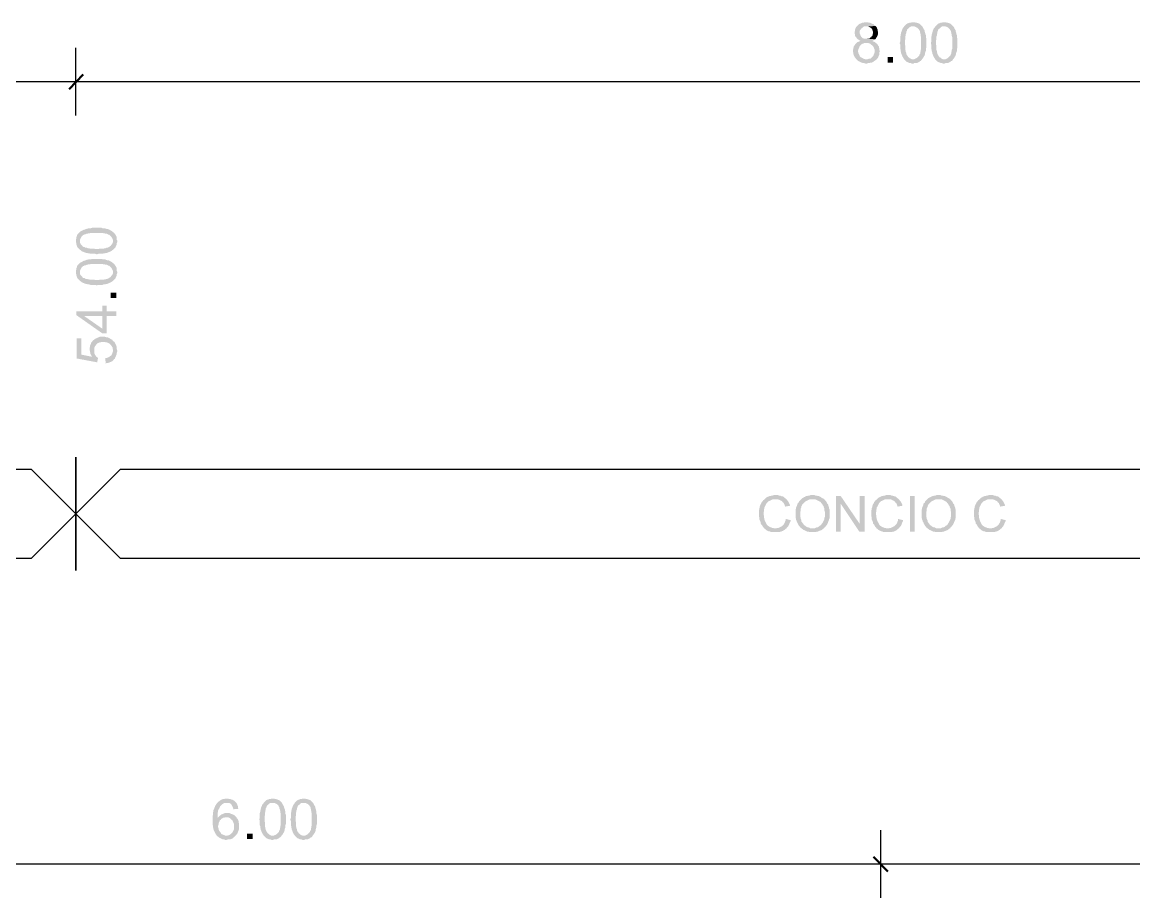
# Model space of a CAD drawing. Header units: millimetres. Extents: x 0.3 to 47.5, y 0.1 to 28.
# Drawn here: x 29.906 to 32.081, y 23.695 to 25.409 of the extents above; entities that cross this region are included whole.
import ezdxf

# ---------------------------------------------------------------- set-up
doc = ezdxf.new("R2010")
doc.units = ezdxf.units.MM
doc.layers.add('PDF _Geometria', color=7, linetype='Continuous')
doc.layers.add('PDF _Riempimenti solidi', color=7, linetype='Continuous')

msp = doc.modelspace()

# ---------------------------------------------------------------- hatches: boundary and pattern name
at = {"layer": 'PDF _Riempimenti solidi', "transparency": 33554559}
for points in [[(31.5575, 25.4091), (31.555, 25.4091), (31.5525, 25.4082), (31.55, 25.4082), (31.5483, 25.4074), (31.5467, 25.4066), (31.5442, 25.4057), (31.5425, 25.4041), (31.5375, 25.3991), (31.5367, 25.3974), (31.5358, 25.3949), (31.5358, 25.3932), (31.535, 25.3907), (31.535, 25.3866), (31.5358, 25.3849), (31.5358, 25.3824), (31.5367, 25.3807), (31.5383, 25.3791), (31.5392, 25.3774), (31.5408, 25.3757), (31.5425, 25.3749), (31.545, 25.3732), (31.5467, 25.3724), (31.5442, 25.3716), (31.5425, 25.3707), (31.54, 25.3699), (31.5383, 25.3682), (31.5358, 25.3657), (31.5358, 25.3649), (31.5342, 25.3632), (31.5333, 25.3616), (31.5325, 25.3591), (31.5325, 25.3574), (31.5317, 25.3549), (31.5317, 25.3507), (31.5325, 25.3482), (31.5325, 25.3466), (31.5333, 25.3441), (31.535, 25.3407), (31.5367, 25.3391), (31.5375, 25.3374), (31.5392, 25.3357), (31.5583, 25.3366), (31.5558, 25.3366), (31.5533, 25.3374), (31.5517, 25.3374), (31.55, 25.3391), (31.5483, 25.3399), (31.5467, 25.3407), (31.545, 25.3424), (31.5442, 25.3449), (31.5433, 25.3466), (31.5425, 25.3482), (31.5417, 25.3507), (31.5417, 25.3541), (31.5425, 25.3566), (31.5433, 25.3582), (31.5442, 25.3607), (31.545, 25.3624), (31.5467, 25.3641), (31.5475, 25.3649), (31.5492, 25.3666), (31.5517, 25.3674), (31.5533, 25.3682), (31.5767, 25.3682), (31.575, 25.3699), (31.5733, 25.3707), (31.5708, 25.3716), (31.5692, 25.3724), (31.5717, 25.3732), (31.5733, 25.3749), (31.575, 25.3757), (31.5583, 25.3766), (31.5542, 25.3766), (31.5517, 25.3774), (31.55, 25.3782), (31.5483, 25.3799), (31.5475, 25.3807), (31.5467, 25.3824), (31.5458, 25.3849), (31.545, 25.3866), (31.545, 25.3924), (31.5458, 25.3941), (31.5475, 25.3957), (31.5483, 25.3974), (31.55, 25.3982), (31.5517, 25.3999), (31.5533, 25.4007), (31.5575, 25.4007), (31.5758, 25.4016), (31.5742, 25.4032), (31.5733, 25.4032), (31.5725, 25.4049), (31.57, 25.4057), (31.5683, 25.4066), (31.5667, 25.4074), (31.565, 25.4082), (31.5625, 25.4082), (31.56, 25.4091)], [(31.6492, 25.4091), (31.6467, 25.4091), (31.645, 25.4082), (31.6425, 25.4082), (31.6408, 25.4074), (31.6383, 25.4066), (31.6367, 25.4057), (31.635, 25.4041), (31.6333, 25.4024), (31.6317, 25.4007), (31.6525, 25.4007), (31.6542, 25.3999), (31.6558, 25.3991), (31.6575, 25.3982), (31.6592, 25.3966), (31.6608, 25.3949), (31.6608, 25.3941), (31.6617, 25.3932), (31.6625, 25.3916), (31.6625, 25.3899), (31.6633, 25.3882), (31.6633, 25.3866), (31.6642, 25.3849), (31.6642, 25.3824), (31.665, 25.3799), (31.665, 25.3566), (31.6642, 25.3549), (31.6642, 25.3524), (31.6633, 25.3507), (31.6633, 25.3482), (31.6625, 25.3466), (31.6617, 25.3457), (31.6617, 25.3441), (31.6608, 25.3432), (31.66, 25.3424), (31.6583, 25.3407), (31.6567, 25.3391), (31.6517, 25.3366), (31.6492, 25.3366), (31.6325, 25.3357), (31.6342, 25.3341), (31.635, 25.3332), (31.6367, 25.3316), (31.6392, 25.3307), (31.6408, 25.3299), (31.6425, 25.3291), (31.645, 25.3291), (31.6467, 25.3282), (31.65, 25.3282), (31.6517, 25.3291), (31.6567, 25.3291), (31.6583, 25.3299), (31.66, 25.3307), (31.6625, 25.3324), (31.6633, 25.3332), (31.6642, 25.3332), (31.6658, 25.3349), (31.6667, 25.3366), (31.6683, 25.3382), (31.6692, 25.3399), (31.6708, 25.3424), (31.6717, 25.3441), (31.6725, 25.3466), (31.6725, 25.3482), (31.6733, 25.3507), (31.6742, 25.3524), (31.6742, 25.3566), (31.675, 25.3591), (31.675, 25.3774), (31.6742, 25.3799), (31.6742, 25.3841), (31.6733, 25.3857), (31.6733, 25.3874), (31.6725, 25.3891), (31.6717, 25.3916), (31.6717, 25.3932), (31.67, 25.3957), (31.6692, 25.3974), (31.6683, 25.3991), (31.6675, 25.4007), (31.6658, 25.4024), (31.6642, 25.4041), (31.6625, 25.4057), (31.6608, 25.4066), (31.66, 25.4066), (31.6583, 25.4074), (31.6558, 25.4082), (31.6542, 25.4082), (31.6517, 25.4091)], [(31.71, 25.4091), (31.7075, 25.4091), (31.7058, 25.4082), (31.7033, 25.4082), (31.7017, 25.4074), (31.6992, 25.4066), (31.6975, 25.4057), (31.6925, 25.4007), (31.7133, 25.4007), (31.715, 25.3999), (31.7183, 25.3982), (31.72, 25.3966), (31.7217, 25.3949), (31.7217, 25.3941), (31.7225, 25.3932), (31.7233, 25.3916), (31.7233, 25.3899), (31.7242, 25.3882), (31.7242, 25.3866), (31.725, 25.3849), (31.725, 25.3824), (31.7258, 25.3799), (31.7258, 25.3566), (31.725, 25.3549), (31.725, 25.3524), (31.7242, 25.3507), (31.7242, 25.3482), (31.7233, 25.3466), (31.7225, 25.3457), (31.7225, 25.3441), (31.7217, 25.3432), (31.7208, 25.3424), (31.7175, 25.3391), (31.7158, 25.3382), (31.7142, 25.3374), (31.7125, 25.3366), (31.71, 25.3366), (31.6933, 25.3357), (31.695, 25.3341), (31.6975, 25.3316), (31.7, 25.3307), (31.7033, 25.3291), (31.7058, 25.3291), (31.7075, 25.3282), (31.7108, 25.3282), (31.7125, 25.3291), (31.7175, 25.3291), (31.7208, 25.3307), (31.7233, 25.3324), (31.7242, 25.3332), (31.725, 25.3332), (31.7267, 25.3349), (31.7275, 25.3366), (31.7292, 25.3382), (31.73, 25.3399), (31.7317, 25.3424), (31.7325, 25.3441), (31.7333, 25.3466), (31.7333, 25.3482), (31.7342, 25.3507), (31.735, 25.3524), (31.735, 25.3566), (31.7358, 25.3591), (31.7358, 25.3774), (31.735, 25.3799), (31.735, 25.3841), (31.7342, 25.3857), (31.7342, 25.3874), (31.7333, 25.3891), (31.7325, 25.3916), (31.7325, 25.3932), (31.7308, 25.3957), (31.73, 25.3974), (31.7292, 25.3991), (31.7283, 25.4007), (31.7233, 25.4057), (31.7217, 25.4066), (31.7208, 25.4066), (31.7192, 25.4074), (31.7167, 25.4082), (31.715, 25.4082), (31.7125, 25.4091)], [(31.5758, 25.4016), (31.5575, 25.4007), (31.5617, 25.4007), (31.565, 25.3991), (31.5667, 25.3974), (31.5683, 25.3966), (31.5692, 25.3949), (31.57, 25.3924), (31.5708, 25.3907), (31.5708, 25.3874), (31.57, 25.3849), (31.57, 25.3832), (31.5683, 25.3816), (31.5675, 25.3799), (31.5658, 25.3791), (31.5642, 25.3774), (31.5625, 25.3766), (31.5583, 25.3766), (31.575, 25.3757), (31.5767, 25.3774), (31.5775, 25.3791), (31.5783, 25.3799), (31.5792, 25.3816), (31.58, 25.3841), (31.5808, 25.3857), (31.5808, 25.3899), (31.58, 25.3916), (31.58, 25.3941), (31.5792, 25.3957), (31.5783, 25.3982), (31.5775, 25.3999)], [(31.6317, 25.4007), (31.6308, 25.3991), (31.6292, 25.3974), (31.6283, 25.3957), (31.6275, 25.3932), (31.6267, 25.3916), (31.6267, 25.3907), (31.6258, 25.3891), (31.6258, 25.3874), (31.625, 25.3849), (31.625, 25.3832), (31.6242, 25.3807), (31.6242, 25.3716), (31.6233, 25.3691), (31.6233, 25.3674), (31.6242, 25.3649), (31.6242, 25.3566), (31.625, 25.3549), (31.625, 25.3524), (31.6258, 25.3499), (31.6258, 25.3482), (31.6267, 25.3466), (31.6275, 25.3441), (31.6283, 25.3424), (31.63, 25.3391), (31.6308, 25.3382), (31.6317, 25.3366), (31.6325, 25.3357), (31.6492, 25.3366), (31.6467, 25.3366), (31.645, 25.3374), (31.6433, 25.3382), (31.6417, 25.3399), (31.64, 25.3407), (31.6383, 25.3432), (31.6375, 25.3441), (31.6367, 25.3457), (31.6358, 25.3474), (31.6358, 25.3491), (31.635, 25.3507), (31.635, 25.3524), (31.6342, 25.3549), (31.6342, 25.3624), (31.6333, 25.3657), (31.6333, 25.3732), (31.6342, 25.3766), (31.6342, 25.3816), (31.635, 25.3832), (31.635, 25.3857), (31.6358, 25.3874), (31.6358, 25.3899), (31.6367, 25.3916), (31.6375, 25.3924), (31.6375, 25.3941), (31.6383, 25.3957), (31.64, 25.3966), (31.6417, 25.3982), (31.6433, 25.3999), (31.645, 25.4007), (31.6492, 25.4007)], [(31.6925, 25.4007), (31.6917, 25.3991), (31.69, 25.3974), (31.6892, 25.3957), (31.6883, 25.3932), (31.6875, 25.3916), (31.6875, 25.3907), (31.6867, 25.3891), (31.6867, 25.3874), (31.6858, 25.3849), (31.6858, 25.3832), (31.685, 25.3807), (31.685, 25.3716), (31.6842, 25.3691), (31.6842, 25.3674), (31.685, 25.3649), (31.685, 25.3566), (31.6858, 25.3549), (31.6858, 25.3524), (31.6867, 25.3499), (31.6867, 25.3482), (31.6875, 25.3466), (31.6883, 25.3441), (31.69, 25.3407), (31.6908, 25.3391), (31.6917, 25.3382), (31.6925, 25.3366), (31.6933, 25.3357), (31.71, 25.3366), (31.7075, 25.3366), (31.7058, 25.3374), (31.7042, 25.3382), (31.7025, 25.3399), (31.7008, 25.3407), (31.6992, 25.3432), (31.6983, 25.3441), (31.6975, 25.3457), (31.6967, 25.3474), (31.6967, 25.3491), (31.6958, 25.3507), (31.6958, 25.3524), (31.695, 25.3549), (31.695, 25.3624), (31.6942, 25.3657), (31.6942, 25.3732), (31.695, 25.3766), (31.695, 25.3816), (31.6958, 25.3832), (31.6958, 25.3857), (31.6967, 25.3874), (31.6967, 25.3899), (31.6975, 25.3916), (31.6983, 25.3924), (31.6983, 25.3941), (31.6992, 25.3957), (31.7008, 25.3966), (31.7025, 25.3982), (31.7042, 25.3999), (31.7058, 25.4007), (31.71, 25.4007)], [(31.5767, 25.3682), (31.5575, 25.3682), (31.5617, 25.3682), (31.5642, 25.3674), (31.5658, 25.3666), (31.5675, 25.3649), (31.5692, 25.3641), (31.5708, 25.3624), (31.5717, 25.3607), (31.5725, 25.3591), (31.5733, 25.3566), (31.5742, 25.3549), (31.5742, 25.3507), (31.5733, 25.3482), (31.5725, 25.3466), (31.5717, 25.3441), (31.5708, 25.3424), (31.5692, 25.3407), (31.5667, 25.3382), (31.5642, 25.3374), (31.5625, 25.3374), (31.56, 25.3366), (31.5583, 25.3366), (31.5392, 25.3357), (31.54, 25.3349), (31.5417, 25.3332), (31.5433, 25.3324), (31.5467, 25.3307), (31.5492, 25.3299), (31.5508, 25.3291), (31.5533, 25.3291), (31.5558, 25.3282), (31.5592, 25.3282), (31.5617, 25.3291), (31.5642, 25.3291), (31.5658, 25.3299), (31.5683, 25.3299), (31.5717, 25.3316), (31.5733, 25.3332), (31.575, 25.3341), (31.5767, 25.3357), (31.5783, 25.3366), (31.5792, 25.3382), (31.5808, 25.3399), (31.5817, 25.3424), (31.5825, 25.3441), (31.5833, 25.3457), (31.5833, 25.3499), (31.5842, 25.3524), (31.5833, 25.3549), (31.5833, 25.3574), (31.5825, 25.3591), (31.5825, 25.3616), (31.5808, 25.3632), (31.58, 25.3649), (31.58, 25.3657), (31.5783, 25.3674)], [(30.0108, 24.9807), (30.0108, 24.9782), (30.0117, 24.9766), (30.0117, 24.9741), (30.0125, 24.9724), (30.0133, 24.9699), (30.0142, 24.9682), (30.0158, 24.9666), (30.0175, 24.9649), (30.0192, 24.9632), (30.0192, 24.9841), (30.02, 24.9857), (30.0208, 24.9874), (30.0217, 24.9891), (30.025, 24.9924), (30.0258, 24.9924), (30.0267, 24.9932), (30.0283, 24.9941), (30.03, 24.9941), (30.0317, 24.9949), (30.0333, 24.9949), (30.035, 24.9957), (30.0375, 24.9957), (30.04, 24.9966), (30.0633, 24.9966), (30.065, 24.9957), (30.0675, 24.9957), (30.0692, 24.9949), (30.0717, 24.9949), (30.0733, 24.9941), (30.0742, 24.9932), (30.0758, 24.9932), (30.0767, 24.9924), (30.0775, 24.9916), (30.0792, 24.9899), (30.0808, 24.9882), (30.0817, 24.9866), (30.0833, 24.9832), (30.0833, 24.9807), (30.0842, 24.9641), (30.0858, 24.9657), (30.0867, 24.9666), (30.0883, 24.9682), (30.0892, 24.9707), (30.0908, 24.9741), (30.0908, 24.9766), (30.0917, 24.9782), (30.0917, 24.9816), (30.0908, 24.9832), (30.0908, 24.9882), (30.0892, 24.9916), (30.0875, 24.9941), (30.0867, 24.9949), (30.0867, 24.9957), (30.085, 24.9974), (30.0833, 24.9982), (30.0817, 24.9999), (30.08, 25.0007), (30.0775, 25.0024), (30.0758, 25.0032), (30.0733, 25.0041), (30.0717, 25.0041), (30.0692, 25.0049), (30.0675, 25.0057), (30.0633, 25.0057), (30.0608, 25.0066), (30.0425, 25.0066), (30.04, 25.0057), (30.0358, 25.0057), (30.0342, 25.0049), (30.0325, 25.0049), (30.0308, 25.0041), (30.0283, 25.0032), (30.0267, 25.0032), (30.0242, 25.0016), (30.0225, 25.0007), (30.0208, 24.9999), (30.0192, 24.9991), (30.0175, 24.9974), (30.0158, 24.9957), (30.0142, 24.9941), (30.0133, 24.9924), (30.0133, 24.9916), (30.0125, 24.9899), (30.0117, 24.9874), (30.0117, 24.9857), (30.0108, 24.9832)], [(30.0192, 24.9632), (30.0208, 24.9624), (30.0225, 24.9607), (30.0242, 24.9599), (30.0267, 24.9591), (30.0283, 24.9582), (30.0292, 24.9582), (30.0308, 24.9574), (30.0325, 24.9574), (30.035, 24.9566), (30.0367, 24.9566), (30.0392, 24.9557), (30.0483, 24.9557), (30.0508, 24.9549), (30.0525, 24.9549), (30.055, 24.9557), (30.0633, 24.9557), (30.065, 24.9566), (30.0675, 24.9566), (30.07, 24.9574), (30.0717, 24.9574), (30.0733, 24.9582), (30.0758, 24.9591), (30.0792, 24.9607), (30.0808, 24.9616), (30.0817, 24.9624), (30.0833, 24.9632), (30.0842, 24.9641), (30.0833, 24.9807), (30.0833, 24.9782), (30.0825, 24.9766), (30.0817, 24.9749), (30.08, 24.9732), (30.0792, 24.9716), (30.0767, 24.9699), (30.0758, 24.9691), (30.0742, 24.9682), (30.0725, 24.9674), (30.0708, 24.9674), (30.0692, 24.9666), (30.0675, 24.9666), (30.065, 24.9657), (30.0575, 24.9657), (30.0542, 24.9649), (30.0492, 24.9649), (30.0467, 24.9657), (30.0383, 24.9657), (30.0367, 24.9666), (30.0342, 24.9666), (30.0325, 24.9674), (30.03, 24.9674), (30.0283, 24.9682), (30.0275, 24.9691), (30.0258, 24.9691), (30.0242, 24.9699), (30.0233, 24.9716), (30.0217, 24.9732), (30.02, 24.9749), (30.0192, 24.9766), (30.0192, 24.9807)], [(30.0108, 24.9199), (30.0108, 24.9174), (30.0117, 24.9157), (30.0117, 24.9132), (30.0125, 24.9116), (30.0133, 24.9091), (30.0142, 24.9074), (30.0175, 24.9041), (30.0192, 24.9024), (30.0192, 24.9232), (30.02, 24.9249), (30.0208, 24.9266), (30.0217, 24.9282), (30.0233, 24.9299), (30.025, 24.9316), (30.0258, 24.9316), (30.0267, 24.9324), (30.0283, 24.9332), (30.03, 24.9332), (30.0317, 24.9341), (30.0333, 24.9341), (30.035, 24.9349), (30.0375, 24.9349), (30.04, 24.9357), (30.0633, 24.9357), (30.065, 24.9349), (30.0675, 24.9349), (30.0692, 24.9341), (30.0717, 24.9341), (30.0733, 24.9332), (30.0742, 24.9324), (30.0758, 24.9324), (30.0767, 24.9316), (30.0775, 24.9307), (30.0792, 24.9291), (30.0808, 24.9274), (30.0817, 24.9257), (30.0833, 24.9224), (30.0833, 24.9199), (30.0842, 24.9032), (30.0858, 24.9049), (30.0867, 24.9057), (30.0883, 24.9074), (30.0892, 24.9099), (30.0908, 24.9132), (30.0908, 24.9157), (30.0917, 24.9174), (30.0917, 24.9207), (30.0908, 24.9224), (30.0908, 24.9274), (30.0892, 24.9307), (30.0875, 24.9332), (30.0867, 24.9341), (30.0867, 24.9349), (30.085, 24.9366), (30.0833, 24.9374), (30.0817, 24.9391), (30.08, 24.9399), (30.0775, 24.9416), (30.0758, 24.9424), (30.0733, 24.9432), (30.0717, 24.9432), (30.0692, 24.9441), (30.0675, 24.9449), (30.0633, 24.9449), (30.0608, 24.9457), (30.0425, 24.9457), (30.04, 24.9449), (30.0358, 24.9449), (30.0342, 24.9441), (30.0325, 24.9441), (30.0308, 24.9432), (30.0283, 24.9424), (30.0267, 24.9424), (30.0242, 24.9407), (30.0225, 24.9399), (30.0208, 24.9391), (30.0192, 24.9382), (30.0158, 24.9349), (30.0142, 24.9332), (30.0133, 24.9316), (30.0133, 24.9307), (30.0125, 24.9291), (30.0117, 24.9266), (30.0117, 24.9249), (30.0108, 24.9224)], [(30.0192, 24.9024), (30.0208, 24.9016), (30.0225, 24.8999), (30.0242, 24.8991), (30.0267, 24.8982), (30.0283, 24.8974), (30.0292, 24.8974), (30.0308, 24.8966), (30.0325, 24.8966), (30.035, 24.8957), (30.0367, 24.8957), (30.0392, 24.8949), (30.0483, 24.8949), (30.0508, 24.8941), (30.0525, 24.8941), (30.055, 24.8949), (30.0633, 24.8949), (30.065, 24.8957), (30.0675, 24.8957), (30.07, 24.8966), (30.0717, 24.8966), (30.0733, 24.8974), (30.0758, 24.8982), (30.0775, 24.8991), (30.0792, 24.8999), (30.0808, 24.9007), (30.0817, 24.9016), (30.0833, 24.9024), (30.0842, 24.9032), (30.0833, 24.9199), (30.0833, 24.9174), (30.0817, 24.9141), (30.08, 24.9124), (30.0792, 24.9107), (30.0767, 24.9091), (30.0758, 24.9082), (30.0725, 24.9066), (30.0708, 24.9066), (30.0692, 24.9057), (30.0675, 24.9057), (30.065, 24.9049), (30.0575, 24.9049), (30.0542, 24.9041), (30.0492, 24.9041), (30.0467, 24.9049), (30.0383, 24.9049), (30.0367, 24.9057), (30.0342, 24.9057), (30.0325, 24.9066), (30.03, 24.9066), (30.0283, 24.9074), (30.0275, 24.9082), (30.0258, 24.9082), (30.0242, 24.9091), (30.0233, 24.9107), (30.0217, 24.9124), (30.02, 24.9141), (30.0192, 24.9157), (30.0192, 24.9199)], [(30.0117, 24.8432), (30.0117, 24.8357), (30.0625, 24.7999), (30.0708, 24.7999), (30.0708, 24.8341), (30.09, 24.8341), (30.09, 24.8432), (30.0708, 24.8432), (30.0708, 24.8541), (30.0625, 24.8541), (30.0625, 24.8091), (30.0267, 24.8341)], [(30.0117, 24.8432), (30.0267, 24.8341), (30.0625, 24.8341), (30.0625, 24.8091), (30.0625, 24.8432)], [(30.0125, 24.7899), (30.0125, 24.7507), (30.0525, 24.7432), (30.0542, 24.7516), (30.0525, 24.7532), (30.0508, 24.7541), (30.05, 24.7557), (30.0483, 24.7582), (30.0475, 24.7599), (30.0467, 24.7616), (30.0467, 24.7666), (30.045, 24.7866), (30.0433, 24.7849), (30.0425, 24.7541), (30.0217, 24.7582), (30.0217, 24.7899)], [(30.0375, 24.7691), (30.0375, 24.7682), (30.0383, 24.7657), (30.0383, 24.7641), (30.0392, 24.7616), (30.0392, 24.7599), (30.04, 24.7582), (30.0417, 24.7557), (30.0425, 24.7541), (30.0433, 24.7849), (30.0425, 24.7832), (30.0408, 24.7816), (30.04, 24.7791), (30.0392, 24.7774), (30.0383, 24.7757), (30.0383, 24.7732), (30.0375, 24.7707)], [(30.045, 24.7866), (30.0467, 24.7666), (30.0467, 24.7716), (30.0475, 24.7732), (30.0483, 24.7749), (30.05, 24.7766), (30.0508, 24.7782), (30.0517, 24.7791), (30.0533, 24.7807), (30.0558, 24.7816), (30.0575, 24.7824), (30.0592, 24.7824), (30.0617, 24.7832), (30.0667, 24.7832), (30.0692, 24.7824), (30.0708, 24.7824), (30.0733, 24.7816), (30.075, 24.7807), (30.0767, 24.7799), (30.0783, 24.7782), (30.08, 24.7766), (30.0808, 24.7749), (30.0825, 24.7724), (30.0825, 24.7707), (30.0833, 24.7682), (30.0833, 24.7666), (30.0833, 24.7857), (30.0817, 24.7874), (30.08, 24.7882), (30.0775, 24.7899), (30.0758, 24.7907), (30.0742, 24.7916), (30.0717, 24.7924), (30.07, 24.7924), (30.0675, 24.7932), (30.0575, 24.7932), (30.0558, 24.7924), (30.0533, 24.7916), (30.0517, 24.7907), (30.0483, 24.7891), (30.0467, 24.7874)], [(30.0683, 24.7516), (30.0692, 24.7407), (30.0708, 24.7416), (30.0725, 24.7416), (30.075, 24.7424), (30.0767, 24.7432), (30.0792, 24.7441), (30.0808, 24.7449), (30.0825, 24.7457), (30.0842, 24.7474), (30.085, 24.7491), (30.0867, 24.7499), (30.0875, 24.7516), (30.0883, 24.7532), (30.0892, 24.7557), (30.09, 24.7574), (30.0908, 24.7599), (30.0908, 24.7616), (30.0917, 24.7641), (30.0917, 24.7666), (30.0908, 24.7691), (30.0908, 24.7732), (30.09, 24.7757), (30.0892, 24.7774), (30.0883, 24.7791), (30.0875, 24.7807), (30.0867, 24.7824), (30.0833, 24.7857), (30.0833, 24.7641), (30.0825, 24.7624), (30.0817, 24.7599), (30.0808, 24.7582), (30.08, 24.7566), (30.0783, 24.7557), (30.0767, 24.7541), (30.0733, 24.7524), (30.0708, 24.7516)], [(31.3808, 24.4832), (31.3767, 24.4832), (31.3742, 24.4824), (31.3725, 24.4824), (31.3708, 24.4816), (31.3692, 24.4816), (31.3667, 24.4807), (31.3633, 24.4791), (31.3617, 24.4782), (31.36, 24.4766), (31.3592, 24.4757), (31.3575, 24.4741), (31.3558, 24.4732), (31.355, 24.4716), (31.3533, 24.4699), (31.3525, 24.4682), (31.3517, 24.4666), (31.3508, 24.4649), (31.35, 24.4632), (31.3492, 24.4607), (31.3492, 24.4591), (31.3483, 24.4574), (31.3483, 24.4557), (31.3475, 24.4532), (31.3475, 24.4416), (31.3483, 24.4399), (31.3483, 24.4357), (31.3492, 24.4341), (31.35, 24.4324), (31.3508, 24.4299), (31.3508, 24.4282), (31.3517, 24.4266), (31.3533, 24.4249), (31.3542, 24.4232), (31.355, 24.4216), (31.3567, 24.4199), (31.3575, 24.4182), (31.3592, 24.4174), (31.38, 24.4182), (31.3767, 24.4182), (31.375, 24.4191), (31.3733, 24.4191), (31.3717, 24.4199), (31.3692, 24.4207), (31.3675, 24.4216), (31.3667, 24.4224), (31.365, 24.4232), (31.3633, 24.4249), (31.3625, 24.4266), (31.3617, 24.4282), (31.36, 24.4316), (31.3592, 24.4316), (31.3592, 24.4332), (31.3583, 24.4357), (31.3583, 24.4374), (31.3575, 24.4391), (31.3575, 24.4432), (31.3567, 24.4449), (31.3567, 24.4491), (31.3575, 24.4516), (31.3575, 24.4549), (31.3583, 24.4574), (31.3583, 24.4591), (31.3592, 24.4607), (31.36, 24.4624), (31.3625, 24.4674), (31.3642, 24.4691), (31.3667, 24.4716), (31.3675, 24.4716), (31.3692, 24.4724), (31.3708, 24.4732), (31.3725, 24.4741), (31.3742, 24.4749), (31.3808, 24.4749), (31.4008, 24.4757), (31.4, 24.4766), (31.3983, 24.4774), (31.3975, 24.4782), (31.3958, 24.4799), (31.3942, 24.4807), (31.3925, 24.4807), (31.3908, 24.4816), (31.3883, 24.4824), (31.3867, 24.4824), (31.385, 24.4832), (31.3825, 24.4832)], [(31.4008, 24.4757), (31.3808, 24.4749), (31.385, 24.4749), (31.3875, 24.4741), (31.3892, 24.4732), (31.3908, 24.4724), (31.3925, 24.4716), (31.3933, 24.4707), (31.3942, 24.4691), (31.3958, 24.4682), (31.3967, 24.4666), (31.3975, 24.4649), (31.3983, 24.4624), (31.3992, 24.4607), (31.4083, 24.4624), (31.4083, 24.4641), (31.4075, 24.4657), (31.4058, 24.4691), (31.405, 24.4707), (31.4033, 24.4724), (31.4025, 24.4741)], [(31.4308, 24.4757), (31.4267, 24.4716), (31.4258, 24.4699), (31.425, 24.4682), (31.4233, 24.4666), (31.4225, 24.4657), (31.4225, 24.4641), (31.4217, 24.4616), (31.4208, 24.4599), (31.42, 24.4582), (31.42, 24.4566), (31.4192, 24.4541), (31.4192, 24.4391), (31.42, 24.4374), (31.42, 24.4357), (31.4208, 24.4341), (31.4217, 24.4316), (31.4225, 24.4299), (31.4233, 24.4282), (31.4242, 24.4266), (31.425, 24.4249), (31.4258, 24.4232), (31.4275, 24.4216), (31.4283, 24.4199), (31.43, 24.4191), (31.4317, 24.4174), (31.4333, 24.4166), (31.435, 24.4149), (31.4358, 24.4149), (31.4425, 24.4116), (31.445, 24.4116), (31.4467, 24.4107), (31.4583, 24.4107), (31.4608, 24.4116), (31.4625, 24.4116), (31.4642, 24.4124), (31.4658, 24.4132), (31.4683, 24.4141), (31.47, 24.4149), (31.4717, 24.4157), (31.4733, 24.4174), (31.475, 24.4182), (31.4483, 24.4182), (31.4467, 24.4191), (31.445, 24.4199), (31.4433, 24.4199), (31.44, 24.4216), (31.4383, 24.4232), (31.4367, 24.4241), (31.435, 24.4257), (31.4342, 24.4274), (31.4325, 24.4291), (31.4317, 24.4307), (31.4308, 24.4316), (31.4308, 24.4341), (31.4292, 24.4374), (31.4292, 24.4391), (31.4283, 24.4416), (31.4283, 24.4499), (31.4292, 24.4524), (31.4292, 24.4566), (31.43, 24.4582), (31.4308, 24.4599), (31.4308, 24.4616), (31.4317, 24.4632), (31.4325, 24.4649), (31.4333, 24.4657), (31.435, 24.4674), (31.4358, 24.4682), (31.4367, 24.4691), (31.4383, 24.4707), (31.44, 24.4716), (31.4433, 24.4732), (31.4467, 24.4749), (31.4525, 24.4749)], [(31.4525, 24.4832), (31.4483, 24.4832), (31.4467, 24.4824), (31.4442, 24.4824), (31.4425, 24.4816), (31.4408, 24.4816), (31.4375, 24.4799), (31.4358, 24.4791), (31.4342, 24.4782), (31.4325, 24.4774), (31.4308, 24.4757), (31.4525, 24.4749), (31.4583, 24.4749), (31.46, 24.4741), (31.4633, 24.4724), (31.465, 24.4716), (31.4667, 24.4707), (31.4683, 24.4699), (31.4692, 24.4682), (31.4708, 24.4666), (31.4717, 24.4649), (31.4725, 24.4632), (31.4742, 24.4616), (31.4742, 24.4599), (31.475, 24.4582), (31.4758, 24.4566), (31.4758, 24.4532), (31.4767, 24.4507), (31.4767, 24.4407), (31.4758, 24.4391), (31.4758, 24.4366), (31.475, 24.4349), (31.4742, 24.4332), (31.4717, 24.4282), (31.4708, 24.4274), (31.47, 24.4257), (31.4683, 24.4241), (31.4667, 24.4232), (31.465, 24.4216), (31.4633, 24.4207), (31.4617, 24.4199), (31.46, 24.4199), (31.4583, 24.4191), (31.4567, 24.4182), (31.4525, 24.4182), (31.475, 24.4182), (31.4758, 24.4199), (31.4775, 24.4207), (31.4783, 24.4224), (31.48, 24.4241), (31.4817, 24.4274), (31.4825, 24.4291), (31.4833, 24.4316), (31.4842, 24.4332), (31.485, 24.4349), (31.485, 24.4366), (31.4858, 24.4382), (31.4858, 24.4549), (31.485, 24.4566), (31.485, 24.4582), (31.4842, 24.4607), (31.4833, 24.4624), (31.4833, 24.4641), (31.4825, 24.4657), (31.4817, 24.4657), (31.4792, 24.4707), (31.4775, 24.4724), (31.4767, 24.4741), (31.475, 24.4749), (31.4733, 24.4766), (31.47, 24.4782), (31.4692, 24.4791), (31.4675, 24.4799), (31.4658, 24.4807), (31.4642, 24.4816), (31.4625, 24.4816), (31.4608, 24.4824), (31.4583, 24.4824), (31.4567, 24.4832), (31.455, 24.4832)], [(31.5075, 24.4816), (31.4983, 24.4816), (31.4983, 24.4116), (31.5075, 24.4116), (31.5075, 24.4666)], [(31.5542, 24.4816), (31.545, 24.4816), (31.545, 24.4266), (31.5442, 24.4116), (31.5542, 24.4116)], [(31.6008, 24.4832), (31.5967, 24.4832), (31.5942, 24.4824), (31.5925, 24.4824), (31.5908, 24.4816), (31.5892, 24.4816), (31.5867, 24.4807), (31.585, 24.4799), (31.5817, 24.4782), (31.58, 24.4766), (31.5792, 24.4757), (31.5775, 24.4741), (31.5758, 24.4732), (31.575, 24.4716), (31.5733, 24.4699), (31.5725, 24.4682), (31.5717, 24.4666), (31.5708, 24.4649), (31.57, 24.4632), (31.5692, 24.4607), (31.5692, 24.4591), (31.5683, 24.4574), (31.5683, 24.4557), (31.5675, 24.4532), (31.5675, 24.4416), (31.5683, 24.4399), (31.5683, 24.4357), (31.57, 24.4324), (31.5708, 24.4299), (31.5708, 24.4282), (31.5717, 24.4266), (31.5733, 24.4249), (31.5742, 24.4232), (31.575, 24.4216), (31.5767, 24.4199), (31.5775, 24.4182), (31.5792, 24.4174), (31.6, 24.4182), (31.5967, 24.4182), (31.595, 24.4191), (31.5933, 24.4191), (31.5917, 24.4199), (31.5892, 24.4207), (31.5875, 24.4216), (31.5867, 24.4224), (31.585, 24.4232), (31.5833, 24.4249), (31.5825, 24.4266), (31.5817, 24.4282), (31.58, 24.4316), (31.5792, 24.4316), (31.5792, 24.4332), (31.5783, 24.4357), (31.5783, 24.4374), (31.5775, 24.4391), (31.5775, 24.4432), (31.5767, 24.4449), (31.5767, 24.4491), (31.5775, 24.4516), (31.5775, 24.4549), (31.5783, 24.4574), (31.5783, 24.4591), (31.5792, 24.4607), (31.5817, 24.4657), (31.5825, 24.4674), (31.5842, 24.4691), (31.5867, 24.4716), (31.5875, 24.4716), (31.5892, 24.4724), (31.5908, 24.4732), (31.5925, 24.4741), (31.5942, 24.4749), (31.6008, 24.4749), (31.6208, 24.4757), (31.62, 24.4766), (31.6183, 24.4774), (31.6175, 24.4782), (31.6158, 24.4799), (31.6142, 24.4807), (31.6125, 24.4807), (31.6108, 24.4816), (31.6083, 24.4824), (31.6067, 24.4824), (31.605, 24.4832), (31.6025, 24.4832)], [(31.6208, 24.4757), (31.6008, 24.4749), (31.605, 24.4749), (31.6075, 24.4741), (31.6092, 24.4732), (31.6108, 24.4724), (31.6125, 24.4716), (31.6133, 24.4707), (31.6142, 24.4691), (31.6158, 24.4682), (31.6167, 24.4666), (31.6175, 24.4649), (31.6183, 24.4624), (31.6192, 24.4607), (31.6283, 24.4624), (31.6283, 24.4641), (31.6275, 24.4657), (31.625, 24.4707), (31.6233, 24.4724), (31.6225, 24.4741)], [(31.6775, 24.4757), (31.6733, 24.4716), (31.6725, 24.4699), (31.6717, 24.4682), (31.67, 24.4666), (31.6692, 24.4657), (31.6692, 24.4641), (31.6683, 24.4616), (31.6675, 24.4599), (31.6667, 24.4582), (31.6667, 24.4566), (31.6658, 24.4541), (31.6658, 24.4391), (31.6667, 24.4374), (31.6667, 24.4357), (31.6675, 24.4341), (31.6683, 24.4316), (31.6692, 24.4299), (31.67, 24.4282), (31.6708, 24.4266), (31.6717, 24.4249), (31.6725, 24.4232), (31.6742, 24.4216), (31.675, 24.4199), (31.6767, 24.4191), (31.6783, 24.4174), (31.68, 24.4166), (31.6817, 24.4149), (31.6825, 24.4149), (31.6892, 24.4116), (31.6917, 24.4116), (31.6933, 24.4107), (31.705, 24.4107), (31.7075, 24.4116), (31.7092, 24.4116), (31.7125, 24.4132), (31.715, 24.4141), (31.7167, 24.4149), (31.7183, 24.4157), (31.72, 24.4174), (31.7217, 24.4182), (31.695, 24.4182), (31.6917, 24.4199), (31.69, 24.4199), (31.6867, 24.4216), (31.685, 24.4232), (31.6833, 24.4241), (31.6817, 24.4257), (31.6808, 24.4274), (31.6792, 24.4291), (31.6783, 24.4307), (31.6775, 24.4316), (31.6775, 24.4341), (31.6767, 24.4357), (31.6758, 24.4374), (31.6758, 24.4391), (31.675, 24.4416), (31.675, 24.4499), (31.6758, 24.4524), (31.6758, 24.4566), (31.6767, 24.4582), (31.6775, 24.4599), (31.6775, 24.4616), (31.6783, 24.4632), (31.6792, 24.4649), (31.68, 24.4657), (31.6817, 24.4674), (31.6825, 24.4682), (31.6833, 24.4691), (31.685, 24.4707), (31.6933, 24.4749), (31.6992, 24.4749)], [(31.6992, 24.4832), (31.695, 24.4832), (31.6933, 24.4824), (31.6908, 24.4824), (31.6892, 24.4816), (31.6875, 24.4816), (31.6842, 24.4799), (31.6825, 24.4791), (31.6792, 24.4774), (31.6775, 24.4757), (31.6992, 24.4749), (31.705, 24.4749), (31.7067, 24.4741), (31.71, 24.4724), (31.7117, 24.4716), (31.7133, 24.4707), (31.715, 24.4699), (31.7158, 24.4682), (31.7175, 24.4666), (31.7183, 24.4649), (31.7192, 24.4632), (31.7208, 24.4616), (31.7208, 24.4599), (31.7217, 24.4582), (31.7225, 24.4566), (31.7225, 24.4532), (31.7233, 24.4507), (31.7233, 24.4407), (31.7225, 24.4391), (31.7225, 24.4366), (31.7208, 24.4332), (31.72, 24.4316), (31.7183, 24.4282), (31.7175, 24.4274), (31.7167, 24.4257), (31.715, 24.4241), (31.7133, 24.4232), (31.7117, 24.4216), (31.71, 24.4207), (31.7083, 24.4199), (31.7067, 24.4199), (31.705, 24.4191), (31.7033, 24.4182), (31.6992, 24.4182), (31.7217, 24.4182), (31.7225, 24.4199), (31.7242, 24.4207), (31.725, 24.4224), (31.7267, 24.4241), (31.7275, 24.4257), (31.7283, 24.4274), (31.7292, 24.4291), (31.73, 24.4316), (31.7317, 24.4349), (31.7317, 24.4366), (31.7325, 24.4382), (31.7325, 24.4549), (31.7317, 24.4566), (31.7317, 24.4582), (31.7308, 24.4607), (31.73, 24.4624), (31.73, 24.4641), (31.7292, 24.4657), (31.7283, 24.4657), (31.7275, 24.4674), (31.7258, 24.4707), (31.7242, 24.4724), (31.7233, 24.4741), (31.7217, 24.4749), (31.72, 24.4766), (31.7167, 24.4782), (31.7158, 24.4791), (31.7142, 24.4799), (31.7125, 24.4807), (31.7108, 24.4816), (31.7092, 24.4816), (31.7075, 24.4824), (31.705, 24.4824), (31.7033, 24.4832), (31.7017, 24.4832)], [(31.8017, 24.4832), (31.7975, 24.4832), (31.795, 24.4824), (31.7933, 24.4824), (31.7917, 24.4816), (31.79, 24.4816), (31.7875, 24.4807), (31.7858, 24.4799), (31.7825, 24.4782), (31.7808, 24.4766), (31.78, 24.4757), (31.7783, 24.4741), (31.7767, 24.4732), (31.7758, 24.4716), (31.7742, 24.4699), (31.7733, 24.4682), (31.7725, 24.4666), (31.7717, 24.4649), (31.7708, 24.4632), (31.77, 24.4607), (31.77, 24.4591), (31.7692, 24.4574), (31.7692, 24.4557), (31.7683, 24.4532), (31.7683, 24.4416), (31.7692, 24.4399), (31.7692, 24.4357), (31.77, 24.4341), (31.7708, 24.4324), (31.7717, 24.4299), (31.7717, 24.4282), (31.7725, 24.4266), (31.7742, 24.4249), (31.775, 24.4232), (31.7758, 24.4216), (31.7775, 24.4199), (31.7783, 24.4182), (31.78, 24.4174), (31.8008, 24.4182), (31.7975, 24.4182), (31.7958, 24.4191), (31.7942, 24.4191), (31.7925, 24.4199), (31.79, 24.4207), (31.7883, 24.4216), (31.7875, 24.4224), (31.7858, 24.4232), (31.7842, 24.4249), (31.7833, 24.4266), (31.7825, 24.4282), (31.7808, 24.4316), (31.78, 24.4316), (31.78, 24.4332), (31.7792, 24.4357), (31.7792, 24.4374), (31.7783, 24.4391), (31.7783, 24.4432), (31.7775, 24.4449), (31.7775, 24.4491), (31.7783, 24.4516), (31.7783, 24.4549), (31.7792, 24.4574), (31.7792, 24.4591), (31.78, 24.4607), (31.7808, 24.4624), (31.7825, 24.4657), (31.7833, 24.4674), (31.785, 24.4691), (31.7875, 24.4716), (31.7883, 24.4716), (31.79, 24.4724), (31.7917, 24.4732), (31.7933, 24.4741), (31.795, 24.4749), (31.8017, 24.4749), (31.8217, 24.4757), (31.8208, 24.4766), (31.8192, 24.4774), (31.8183, 24.4782), (31.8167, 24.4799), (31.815, 24.4807), (31.8133, 24.4807), (31.8117, 24.4816), (31.8092, 24.4824), (31.8075, 24.4824), (31.8058, 24.4832), (31.8033, 24.4832)], [(31.8217, 24.4757), (31.8017, 24.4749), (31.8058, 24.4749), (31.8083, 24.4741), (31.81, 24.4732), (31.8117, 24.4724), (31.8133, 24.4716), (31.8142, 24.4707), (31.815, 24.4691), (31.8167, 24.4682), (31.8175, 24.4666), (31.8183, 24.4649), (31.8192, 24.4624), (31.82, 24.4607), (31.8292, 24.4624), (31.8292, 24.4641), (31.8283, 24.4657), (31.8258, 24.4707), (31.8242, 24.4724), (31.8233, 24.4741)], [(31.4, 24.4366), (31.4, 24.4341), (31.3992, 24.4324), (31.3983, 24.4299), (31.3975, 24.4282), (31.3967, 24.4266), (31.3958, 24.4257), (31.3942, 24.4241), (31.3933, 24.4232), (31.3925, 24.4224), (31.3858, 24.4191), (31.3842, 24.4191), (31.3817, 24.4182), (31.38, 24.4182), (31.3592, 24.4174), (31.3608, 24.4157), (31.3617, 24.4149), (31.3633, 24.4141), (31.365, 24.4132), (31.3667, 24.4124), (31.3683, 24.4124), (31.3717, 24.4107), (31.3875, 24.4107), (31.3892, 24.4116), (31.3908, 24.4116), (31.3925, 24.4124), (31.3942, 24.4132), (31.3958, 24.4141), (31.3975, 24.4149), (31.3992, 24.4166), (31.4, 24.4174), (31.4017, 24.4182), (31.4025, 24.4199), (31.4042, 24.4216), (31.405, 24.4224), (31.4058, 24.4241), (31.4067, 24.4257), (31.4075, 24.4282), (31.4083, 24.4299), (31.4092, 24.4316), (31.41, 24.4341)], [(31.62, 24.4366), (31.62, 24.4341), (31.6192, 24.4324), (31.6183, 24.4299), (31.6175, 24.4282), (31.6167, 24.4266), (31.6158, 24.4257), (31.6142, 24.4241), (31.6133, 24.4232), (31.6125, 24.4224), (31.6108, 24.4216), (31.6092, 24.4207), (31.6058, 24.4191), (31.6042, 24.4191), (31.6017, 24.4182), (31.6, 24.4182), (31.5792, 24.4174), (31.5808, 24.4157), (31.5817, 24.4149), (31.5867, 24.4124), (31.5883, 24.4124), (31.59, 24.4116), (31.5917, 24.4107), (31.6075, 24.4107), (31.6092, 24.4116), (31.6108, 24.4116), (31.6175, 24.4149), (31.6192, 24.4166), (31.62, 24.4174), (31.6217, 24.4182), (31.6225, 24.4199), (31.6242, 24.4216), (31.625, 24.4224), (31.6267, 24.4257), (31.6275, 24.4282), (31.6283, 24.4299), (31.6292, 24.4316), (31.63, 24.4341)], [(31.8208, 24.4366), (31.8208, 24.4341), (31.82, 24.4324), (31.8192, 24.4299), (31.8183, 24.4282), (31.8175, 24.4266), (31.8167, 24.4257), (31.815, 24.4241), (31.8142, 24.4232), (31.8133, 24.4224), (31.8117, 24.4216), (31.81, 24.4207), (31.8067, 24.4191), (31.805, 24.4191), (31.8025, 24.4182), (31.8008, 24.4182), (31.78, 24.4174), (31.7817, 24.4157), (31.7825, 24.4149), (31.7875, 24.4124), (31.7892, 24.4124), (31.7908, 24.4116), (31.7925, 24.4107), (31.8083, 24.4107), (31.81, 24.4116), (31.8117, 24.4116), (31.8133, 24.4124), (31.815, 24.4132), (31.8167, 24.4141), (31.8183, 24.4149), (31.82, 24.4166), (31.8208, 24.4174), (31.8225, 24.4182), (31.8233, 24.4199), (31.825, 24.4216), (31.8258, 24.4224), (31.8275, 24.4257), (31.8283, 24.4282), (31.8292, 24.4299), (31.83, 24.4316), (31.8308, 24.4341)], [(30.3067, 23.8891), (30.3033, 23.8891), (30.3008, 23.8882), (30.2983, 23.8882), (30.2967, 23.8874), (30.295, 23.8866), (30.2933, 23.8857), (30.2917, 23.8841), (30.29, 23.8832), (30.2883, 23.8816), (30.3058, 23.8807), (30.31, 23.8807), (30.3125, 23.8799), (30.3142, 23.8782), (30.3158, 23.8766), (30.3175, 23.8732), (30.3183, 23.8707), (30.3192, 23.8682), (30.3292, 23.8691), (30.3283, 23.8707), (30.3283, 23.8732), (30.3275, 23.8749), (30.3267, 23.8774), (30.325, 23.8807), (30.3217, 23.8841), (30.3208, 23.8849), (30.3192, 23.8857), (30.3175, 23.8866), (30.315, 23.8874), (30.3133, 23.8882), (30.3108, 23.8882), (30.3092, 23.8891)], [(30.3958, 23.8891), (30.3933, 23.8891), (30.3917, 23.8882), (30.3892, 23.8882), (30.3875, 23.8874), (30.385, 23.8866), (30.3833, 23.8857), (30.3817, 23.8841), (30.38, 23.8824), (30.3783, 23.8807), (30.3992, 23.8807), (30.4008, 23.8799), (30.4025, 23.8791), (30.4042, 23.8782), (30.4058, 23.8766), (30.4075, 23.8749), (30.4075, 23.8741), (30.4083, 23.8732), (30.4092, 23.8716), (30.4092, 23.8699), (30.41, 23.8682), (30.41, 23.8666), (30.4108, 23.8649), (30.4108, 23.8624), (30.4117, 23.8599), (30.4117, 23.8366), (30.4108, 23.8349), (30.4108, 23.8324), (30.41, 23.8307), (30.41, 23.8282), (30.4092, 23.8266), (30.4083, 23.8257), (30.4083, 23.8241), (30.4075, 23.8232), (30.4033, 23.8191), (30.4017, 23.8182), (30.4, 23.8174), (30.3983, 23.8166), (30.3958, 23.8166), (30.3792, 23.8157), (30.3808, 23.8141), (30.3817, 23.8132), (30.3833, 23.8116), (30.3858, 23.8107), (30.3892, 23.8091), (30.3917, 23.8091), (30.3933, 23.8082), (30.3967, 23.8082), (30.3983, 23.8091), (30.4033, 23.8091), (30.4067, 23.8107), (30.4092, 23.8124), (30.41, 23.8132), (30.4108, 23.8132), (30.4125, 23.8149), (30.4133, 23.8166), (30.415, 23.8182), (30.4158, 23.8199), (30.4175, 23.8224), (30.4183, 23.8241), (30.4192, 23.8266), (30.4192, 23.8282), (30.42, 23.8307), (30.4208, 23.8324), (30.4208, 23.8366), (30.4217, 23.8391), (30.4217, 23.8574), (30.4208, 23.8599), (30.4208, 23.8641), (30.42, 23.8657), (30.42, 23.8674), (30.4192, 23.8691), (30.4183, 23.8716), (30.4183, 23.8732), (30.4167, 23.8757), (30.415, 23.8791), (30.4142, 23.8807), (30.4125, 23.8824), (30.4108, 23.8841), (30.4092, 23.8857), (30.4075, 23.8866), (30.4067, 23.8866), (30.405, 23.8874), (30.4025, 23.8882), (30.4008, 23.8882), (30.3983, 23.8891)], [(30.4567, 23.8891), (30.4542, 23.8891), (30.4525, 23.8882), (30.45, 23.8882), (30.4483, 23.8874), (30.4458, 23.8866), (30.4442, 23.8857), (30.4425, 23.8841), (30.4408, 23.8824), (30.4392, 23.8807), (30.46, 23.8807), (30.4633, 23.8791), (30.465, 23.8782), (30.4667, 23.8766), (30.4683, 23.8749), (30.4683, 23.8741), (30.4692, 23.8732), (30.47, 23.8716), (30.47, 23.8699), (30.4708, 23.8682), (30.4708, 23.8666), (30.4717, 23.8649), (30.4717, 23.8624), (30.4725, 23.8599), (30.4725, 23.8366), (30.4717, 23.8349), (30.4717, 23.8324), (30.4708, 23.8307), (30.4708, 23.8282), (30.47, 23.8266), (30.4692, 23.8257), (30.4692, 23.8241), (30.4683, 23.8232), (30.4675, 23.8224), (30.4658, 23.8207), (30.4642, 23.8191), (30.4592, 23.8166), (30.4567, 23.8166), (30.44, 23.8157), (30.4417, 23.8141), (30.4425, 23.8132), (30.4442, 23.8116), (30.4467, 23.8107), (30.4483, 23.8099), (30.45, 23.8091), (30.4525, 23.8091), (30.4542, 23.8082), (30.4575, 23.8082), (30.4592, 23.8091), (30.4642, 23.8091), (30.4658, 23.8099), (30.4675, 23.8107), (30.47, 23.8124), (30.4708, 23.8132), (30.4717, 23.8132), (30.4733, 23.8149), (30.4742, 23.8166), (30.4758, 23.8182), (30.4767, 23.8199), (30.4783, 23.8224), (30.4792, 23.8241), (30.48, 23.8266), (30.48, 23.8282), (30.4808, 23.8307), (30.4817, 23.8324), (30.4817, 23.8366), (30.4825, 23.8391), (30.4825, 23.8574), (30.4817, 23.8599), (30.4817, 23.8641), (30.4808, 23.8657), (30.4808, 23.8674), (30.48, 23.8691), (30.4792, 23.8716), (30.4792, 23.8732), (30.4775, 23.8757), (30.4767, 23.8774), (30.475, 23.8807), (30.4733, 23.8824), (30.4717, 23.8841), (30.47, 23.8857), (30.4683, 23.8866), (30.4675, 23.8866), (30.4658, 23.8874), (30.4633, 23.8882), (30.4617, 23.8882), (30.4592, 23.8891)], [(30.2883, 23.8816), (30.2867, 23.8799), (30.2858, 23.8782), (30.285, 23.8774), (30.2833, 23.8741), (30.2825, 23.8724), (30.2817, 23.8699), (30.2808, 23.8682), (30.28, 23.8666), (30.28, 23.8641), (30.2792, 23.8624), (30.2792, 23.8574), (30.2783, 23.8549), (30.2783, 23.8382), (30.2792, 23.8357), (30.2792, 23.8332), (30.28, 23.8307), (30.28, 23.8291), (30.2808, 23.8266), (30.2825, 23.8232), (30.2833, 23.8216), (30.2842, 23.8199), (30.285, 23.8191), (30.2858, 23.8174), (30.2867, 23.8166), (30.2883, 23.8149), (30.29, 23.8141), (30.2917, 23.8124), (30.2933, 23.8116), (30.295, 23.8107), (30.2967, 23.8099), (30.2992, 23.8091), (30.3008, 23.8091), (30.3033, 23.8082), (30.3058, 23.8082), (30.3083, 23.8091), (30.3125, 23.8091), (30.3142, 23.8099), (30.3167, 23.8107), (30.3183, 23.8116), (30.3183, 23.8124), (30.32, 23.8132), (30.3217, 23.8149), (30.3233, 23.8166), (30.3033, 23.8166), (30.3017, 23.8174), (30.2992, 23.8182), (30.2975, 23.8191), (30.2967, 23.8191), (30.295, 23.8207), (30.2942, 23.8224), (30.2925, 23.8241), (30.2917, 23.8257), (30.2908, 23.8266), (30.29, 23.8291), (30.29, 23.8307), (30.2892, 23.8332), (30.2892, 23.8357), (30.29, 23.8382), (30.29, 23.8407), (30.2917, 23.8441), (30.2925, 23.8466), (30.2942, 23.8474), (30.295, 23.8491), (30.2967, 23.8499), (30.2875, 23.8507), (30.2883, 23.8516), (30.2883, 23.8616), (30.2892, 23.8632), (30.2892, 23.8657), (30.29, 23.8674), (30.2908, 23.8691), (30.2917, 23.8699), (30.2925, 23.8724), (30.2933, 23.8741), (30.295, 23.8757), (30.2967, 23.8774), (30.2975, 23.8782), (30.3, 23.8799), (30.3017, 23.8807), (30.3058, 23.8807)], [(30.3783, 23.8807), (30.3775, 23.8791), (30.3758, 23.8774), (30.375, 23.8757), (30.3742, 23.8732), (30.3733, 23.8716), (30.3733, 23.8707), (30.3725, 23.8691), (30.3725, 23.8674), (30.3717, 23.8649), (30.3717, 23.8632), (30.3708, 23.8607), (30.3708, 23.8516), (30.37, 23.8491), (30.37, 23.8474), (30.3708, 23.8449), (30.3708, 23.8366), (30.3717, 23.8349), (30.3717, 23.8324), (30.3725, 23.8299), (30.3725, 23.8282), (30.3733, 23.8266), (30.3742, 23.8241), (30.375, 23.8224), (30.3758, 23.8207), (30.3767, 23.8191), (30.3775, 23.8182), (30.3783, 23.8166), (30.3792, 23.8157), (30.3958, 23.8166), (30.3933, 23.8166), (30.39, 23.8182), (30.3883, 23.8199), (30.3867, 23.8207), (30.385, 23.8232), (30.3842, 23.8241), (30.3825, 23.8274), (30.3825, 23.8291), (30.3817, 23.8307), (30.3817, 23.8324), (30.3808, 23.8349), (30.3808, 23.8424), (30.38, 23.8457), (30.38, 23.8532), (30.3808, 23.8566), (30.3808, 23.8616), (30.3817, 23.8632), (30.3817, 23.8657), (30.3825, 23.8674), (30.3825, 23.8699), (30.3833, 23.8716), (30.3842, 23.8724), (30.3842, 23.8741), (30.385, 23.8757), (30.3867, 23.8766), (30.3883, 23.8782), (30.39, 23.8799), (30.3917, 23.8807), (30.3958, 23.8807)], [(30.4392, 23.8807), (30.4383, 23.8791), (30.4367, 23.8774), (30.4358, 23.8757), (30.435, 23.8732), (30.4342, 23.8716), (30.4342, 23.8707), (30.4333, 23.8691), (30.4333, 23.8674), (30.4325, 23.8649), (30.4325, 23.8632), (30.4317, 23.8607), (30.4317, 23.8516), (30.4308, 23.8491), (30.4308, 23.8474), (30.4317, 23.8449), (30.4317, 23.8366), (30.4325, 23.8349), (30.4325, 23.8324), (30.4333, 23.8299), (30.4333, 23.8282), (30.4342, 23.8266), (30.435, 23.8241), (30.4358, 23.8224), (30.4367, 23.8207), (30.4375, 23.8191), (30.4383, 23.8182), (30.4392, 23.8166), (30.44, 23.8157), (30.4567, 23.8166), (30.4542, 23.8166), (30.4525, 23.8174), (30.4508, 23.8182), (30.4492, 23.8199), (30.4475, 23.8207), (30.4458, 23.8232), (30.445, 23.8241), (30.4433, 23.8274), (30.4433, 23.8291), (30.4425, 23.8307), (30.4425, 23.8324), (30.4417, 23.8349), (30.4417, 23.8424), (30.4408, 23.8457), (30.4408, 23.8532), (30.4417, 23.8566), (30.4417, 23.8616), (30.4425, 23.8632), (30.4425, 23.8657), (30.4433, 23.8674), (30.4433, 23.8699), (30.4442, 23.8716), (30.445, 23.8724), (30.445, 23.8741), (30.4458, 23.8757), (30.4475, 23.8766), (30.4492, 23.8782), (30.4508, 23.8799), (30.4525, 23.8807), (30.4567, 23.8807)], [(30.3067, 23.8607), (30.3025, 23.8607), (30.3008, 23.8599), (30.2983, 23.8591), (30.2967, 23.8582), (30.2958, 23.8582), (30.2942, 23.8566), (30.2925, 23.8557), (30.2908, 23.8541), (30.2892, 23.8524), (30.2875, 23.8507), (30.2967, 23.8499), (30.2992, 23.8516), (30.3008, 23.8516), (30.3025, 23.8524), (30.305, 23.8524), (30.3233, 23.8541), (30.3225, 23.8549), (30.3208, 23.8566), (30.3192, 23.8574), (30.3175, 23.8582), (30.315, 23.8591), (30.3117, 23.8607), (30.3092, 23.8607)], [(30.3233, 23.8541), (30.305, 23.8524), (30.3092, 23.8524), (30.3125, 23.8507), (30.3142, 23.8491), (30.3158, 23.8474), (30.3167, 23.8474), (30.3175, 23.8457), (30.3183, 23.8441), (30.3192, 23.8416), (30.32, 23.8399), (30.32, 23.8282), (30.3183, 23.8249), (30.3175, 23.8232), (30.3158, 23.8216), (30.315, 23.8207), (30.3133, 23.8191), (30.3117, 23.8182), (30.31, 23.8174), (30.3075, 23.8166), (30.3058, 23.8166), (30.3233, 23.8166), (30.325, 23.8182), (30.3258, 23.8199), (30.3275, 23.8216), (30.3275, 23.8224), (30.3283, 23.8249), (30.3292, 23.8266), (30.33, 23.8291), (30.33, 23.8407), (30.3292, 23.8432), (30.3292, 23.8449), (30.3283, 23.8474), (30.3275, 23.8491), (30.3258, 23.8507), (30.325, 23.8524)]]:
    msp.add_hatch(color=256, dxfattribs=at).paths.add_polyline_path(points)

# ---------------------------------------------------------------- linework, layer by layer
at = {"layer": 'PDF _Geometria', "lineweight": 25}
for points in [[(30.0108, 25.2266), (30.0108, 25.3591)], [(33.095, 25.2924), (33.1608, 25.2924), (30.1433, 25.2924), (30.0108, 25.2924), (27.5842, 25.2924), (27.4525, 25.2924)], [(27.5383, 24.3599), (29.9242, 24.3599), (30.0108, 24.4466), (29.9242, 24.5332), (27.5392, 24.5332), (27.4525, 24.4466), (27.5392, 24.3599)], [(31.5858, 23.8274), (31.5858, 23.6949)], [(41.665, 23.7607), (41.4283, 23.7607), (39.46, 23.7607), (31.5858, 23.7607), (29.2242, 23.7607), (27.0583, 23.7607), (25.09, 23.7607), (23.1217, 23.7607)]]:
    msp.add_lwpolyline(points, dxfattribs=at)
at = {"layer": 'PDF _Geometria', "lineweight": 50}
for points in [[(29.9975, 25.2782), (30.025, 25.3066)], [(31.5717, 23.7749), (31.6, 23.7466)]]:
    msp.add_lwpolyline(points, dxfattribs=at)
at = {"layer": 'PDF _Geometria', "lineweight": 25}
for points in [[(30.0108, 24.5574), (30.0108, 24.3357)], [(30.0975, 24.5332), (30.0108, 24.4466), (30.0975, 24.3599), (33.0742, 24.3599), (33.1608, 24.4466), (33.0742, 24.5332)]]:
    msp.add_lwpolyline(points, close=True, dxfattribs=at)
at = {"layer": 'PDF _Riempimenti solidi', "lineweight": 25, "transparency": 33554559}
for points in [[(31.61, 25.3299), (31.61, 25.3407), (31.5992, 25.3299), (31.5992, 25.3407)], [(30.09, 24.8691), (30.09, 24.8799), (30.0792, 24.8691), (30.0792, 24.8799)], [(31.5075, 24.4816), (31.5075, 24.4666), (31.545, 24.4266), (31.5442, 24.4116)], [(31.6525, 24.4116), (31.6525, 24.4816), (31.6433, 24.4116), (31.6433, 24.4816)], [(30.3567, 23.8099), (30.3567, 23.8207), (30.3458, 23.8099), (30.3458, 23.8207)]]:
    msp.add_solid(points, dxfattribs=at)

doc.saveas('drawing.dxf')
